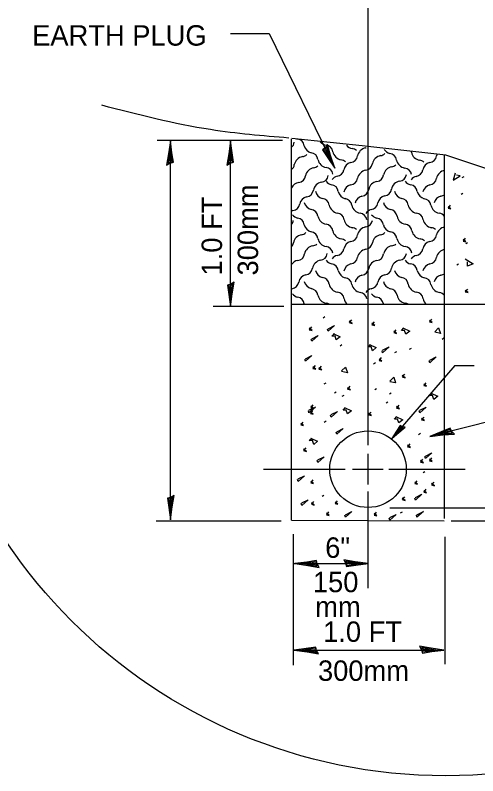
# Model space of a CAD drawing. Extents: x 54948 to 55691, y 43426 to 43911.
# Drawn here: x 55093.4 to 55147.8, y 43635.1 to 43724.4 of the extents above; entities that cross this region are included whole.
import ezdxf

# ---------------------------------------------------------------- set-up
doc = ezdxf.new("R2010")
doc.units = 0
for name, color, linetype in [('Design_EX_Roadway Dimensions', 7, 'Continuous'), ('Design_PR_Roadway Notes', 7, 'Continuous'), ('Drainage_PR_Pipe Culvert', 7, 'Continuous'), ('Removal_Items', 7, 'Continuous'), ('Sheets_General Details', 7, 'Continuous'), ('Topo_Curb and Gutter', 7, 'Continuous')]:
    doc.layers.add(name, color=color, linetype=linetype)

msp = doc.modelspace()

# ---------------------------------------------------------------- linework, layer by layer
at = {"layer": 'Design_EX_Roadway Dimensions'}
for p, q in [((55134.891, 43673.905), (55134.891, 43732.54)), ((55118.721, 43722.302), (55123.259, 43722.302)), ((55123.259, 43722.302), (55130.974, 43706.48)), ((55110.089, 43709.754), (55124.834, 43709.754)), ((55111.659, 43665.142), (55111.659, 43709.696)), ((55118.721, 43690.19), (55118.721, 43709.693)), ((55116.703, 43690.252), (55125.003, 43690.252)), ((55145.096, 43683.28), (55137.699, 43674.707)), ((55145.096, 43683.28), (55147.368, 43683.28)), ((55152.703, 43677.612), (55142.149, 43674.954)), ((55134.891, 43669.302), (55134.891, 43672.916)), ((55122.587, 43671.088), (55132.214, 43671.088)), ((55133.053, 43671.088), (55136.667, 43671.088)), ((55137.34, 43671.088), (55146.294, 43671.088)), ((55134.891, 43657.115), (55134.891, 43668.461)), ((55137.444, 43666.548), (55153.078, 43666.548)), ((55109.973, 43665.036), (55124.666, 43665.036)), ((55144.672, 43665.036), (55153.166, 43665.036)), ((55126.118, 43648.071), (55126.118, 43663.461)), ((55143.938, 43648.187), (55143.938, 43663.134)), ((55126.118, 43659.997), (55134.891, 43659.997)), ((55126.203, 43649.842), (55143.522, 43649.842))]:
    msp.add_line(p, q, dxfattribs=at)
for points in [[(55111.622, 43707.066), (55112.014, 43707.156), (55111.844, 43708.266), (55111.659, 43709.696), (55111.451, 43708.17), (55111.215, 43706.833), (55111.622, 43707.066), (55111.88, 43707.184), (55111.658, 43708.734), (55111.362, 43707.039), (55111.694, 43707.29), (55111.648, 43708.003), (55111.544, 43707.318)], [(55118.681, 43707.063), (55119.075, 43707.154), (55118.903, 43708.263), (55118.719, 43709.694), (55118.511, 43708.167), (55118.277, 43706.83), (55118.681, 43707.063), (55118.941, 43707.183), (55118.719, 43708.732), (55118.422, 43707.036), (55118.755, 43707.288), (55118.71, 43708.001), (55118.606, 43707.316)], [(55118.76, 43692.82), (55118.366, 43692.731), (55118.538, 43691.622), (55118.722, 43690.189), (55118.932, 43691.716), (55119.166, 43693.053), (55118.76, 43692.82), (55118.5, 43692.702), (55118.722, 43691.153), (55119.022, 43692.847), (55118.688, 43692.595), (55118.732, 43691.882), (55118.837, 43692.567)], [(55138.919, 43676.08), (55138.67, 43676.211), (55138.255, 43675.548), (55137.699, 43674.707), (55138.507, 43675.417), (55139.24, 43676.019), (55138.919, 43676.08), (55138.729, 43676.135), (55138.14, 43675.214), (55139.069, 43675.975), (55138.777, 43675.994), (55138.477, 43675.597), (55138.845, 43675.912)], [(55144.71, 43675.559), (55144.527, 43675.918), (55143.492, 43675.482), (55142.149, 43674.954), (55143.68, 43675.124), (55145.036, 43675.222), (55144.71, 43675.559), (55144.532, 43675.781), (55143.083, 43675.187), (55144.799, 43675.312), (55144.473, 43675.575), (55143.793, 43675.357), (55144.483, 43675.422)], [(55111.697, 43667.77), (55111.307, 43667.682), (55111.477, 43666.572), (55111.659, 43665.142), (55111.869, 43666.666), (55112.103, 43668.005), (55111.697, 43667.77), (55111.44, 43667.652), (55111.663, 43666.102), (55111.959, 43667.798), (55111.626, 43667.546), (55111.67, 43666.833), (55111.776, 43667.518)], [(55128.904, 43659.959), (55128.815, 43660.349), (55127.705, 43660.179), (55126.275, 43659.997), (55127.8, 43659.787), (55129.138, 43659.553), (55128.904, 43659.959), (55128.786, 43660.217), (55127.236, 43659.995), (55128.93, 43659.697), (55128.68, 43660.03), (55127.967, 43659.986), (55128.652, 43659.88)], [(55132.261, 43660.036), (55132.351, 43659.644), (55133.461, 43659.814), (55134.891, 43659.997), (55133.365, 43660.206), (55132.028, 43660.441), (55132.261, 43660.036), (55132.379, 43659.778), (55133.931, 43660), (55132.235, 43660.296), (55132.487, 43659.964), (55133.198, 43660.009), (55132.513, 43660.113)], [(55141.187, 43649.88), (55141.277, 43649.49), (55142.385, 43649.66), (55143.815, 43649.842), (55142.291, 43650.052), (55140.954, 43650.287), (55141.187, 43649.88), (55141.305, 43649.622), (55142.855, 43649.844), (55141.16, 43650.142), (55141.41, 43649.808), (55142.124, 43649.853), (55141.439, 43649.959)], [(55128.833, 43649.805), (55128.743, 43650.195), (55127.633, 43650.025), (55126.203, 43649.842), (55127.729, 43649.633), (55129.066, 43649.398), (55128.833, 43649.805), (55128.714, 43650.063), (55127.163, 43649.841), (55128.859, 43649.543), (55128.607, 43649.877), (55127.896, 43649.831), (55128.581, 43649.726)]]:
    msp.add_lwpolyline(points, dxfattribs=at)
at = {"layer": 'Design_PR_Roadway Notes'}
for points in [[(55129.856, 43708.86), (55129.543, 43708.608), (55130.184, 43707.686), (55130.974, 43706.48), (55130.494, 43707.943), (55130.119, 43709.249), (55129.856, 43708.86), (55129.675, 43708.641), (55130.554, 43707.345), (55130.08, 43709), (55129.889, 43708.628), (55130.242, 43708.006), (55130.037, 43708.668)], [(55145.133, 43705.885), (55144.881, 43705.046), (55145.722, 43705.549), (55145.302, 43705.633)], [(55144.544, 43702.104), (55144.292, 43701.767), (55144.629, 43701.683), (55144.292, 43701.935)], [(55146.31, 43698.236), (55146.058, 43697.901), (55146.393, 43697.816), (55146.058, 43698.068)], [(55146.311, 43695.8), (55147.236, 43695.211), (55146.563, 43694.959), (55146.563, 43695.463)], [(55146.563, 43692.268), (55146.311, 43691.932), (55146.647, 43691.849), (55146.311, 43692.101)], [(55132.944, 43688.653), (55132.692, 43688.318), (55133.029, 43688.233), (55132.692, 43688.485)], [(55142.36, 43688.738), (55142.108, 43688.403), (55142.444, 43688.318), (55142.108, 43688.57)], [(55128.237, 43687.814), (55127.985, 43687.477), (55128.322, 43687.394), (55127.985, 43687.646)], [(55135.592, 43688.403), (55135.34, 43688.066), (55135.677, 43687.983), (55135.34, 43688.235)], [(55138.157, 43687.477), (55137.905, 43687.142), (55138.24, 43687.058), (55137.905, 43687.31)], [(55136.433, 43684.2), (55136.181, 43683.863), (55136.516, 43683.779), (55136.181, 43684.031)], [(55128.658, 43683.274), (55128.406, 43682.938), (55128.741, 43682.855), (55128.406, 43683.107)], [(55129.371, 43683.19), (55129.119, 43682.855), (55129.455, 43682.77), (55129.119, 43683.022)], [(55139.166, 43682.266), (55138.914, 43681.929), (55139.25, 43681.846), (55138.914, 43682.098)], [(55132.733, 43680.836), (55132.481, 43680.501), (55132.818, 43680.416), (55132.481, 43680.668)], [(55141.688, 43681.257), (55141.436, 43680.92), (55141.771, 43680.836), (55141.436, 43681.088)], [(55128.363, 43677.978), (55128.111, 43677.642), (55128.447, 43677.559), (55128.111, 43677.811)], [(55128.406, 43678.652), (55128.154, 43678.315), (55128.489, 43678.231), (55128.154, 43678.483)], [(55138.494, 43678.609), (55138.242, 43678.274), (55138.577, 43678.189), (55138.242, 43678.441)], [(55135.215, 43677.811), (55134.963, 43677.474), (55135.299, 43677.39), (55134.963, 43677.642)], [(55141.436, 43677.222), (55141.184, 43676.887), (55141.519, 43676.803), (55141.184, 43677.055)], [(55127.229, 43676.635), (55126.977, 43676.299), (55127.314, 43676.214), (55126.977, 43676.466)], [(55127.566, 43673.608), (55127.314, 43673.271), (55127.65, 43673.187), (55127.314, 43673.439)], [(55139.796, 43674.071), (55139.544, 43673.734), (55139.881, 43673.65), (55139.544, 43673.902)], [(55141.308, 43672.263), (55141.056, 43671.927), (55141.392, 43671.844), (55141.056, 43672.096)], [(55142.36, 43672.43), (55142.108, 43672.094), (55142.444, 43672.011), (55142.108, 43672.263)], [(55128.406, 43669.825), (55128.154, 43669.49), (55128.489, 43669.406), (55128.154, 43669.658)], [(55140.636, 43669.742), (55140.384, 43669.406), (55140.719, 43669.321), (55140.384, 43669.573)], [(55142.612, 43669.573), (55142.36, 43669.238), (55142.696, 43669.154), (55142.36, 43669.406)], [(55141.688, 43668.732), (55141.436, 43668.397), (55141.771, 43668.312), (55141.436, 43668.564)], [(55128.489, 43667.304), (55128.237, 43666.967), (55128.574, 43666.883), (55128.237, 43667.135)], [(55131.264, 43667.387), (55131.012, 43667.052), (55131.348, 43666.967), (55131.012, 43667.219)], [(55139.166, 43667.85), (55138.914, 43667.513), (55139.251, 43667.43), (55138.914, 43667.682)], [(55130.256, 43666.085), (55130.004, 43665.748), (55130.34, 43665.664), (55130.004, 43665.916)], [(55135.845, 43666.042), (55135.593, 43665.707), (55135.93, 43665.622), (55135.593, 43665.874)]]:
    msp.add_lwpolyline(points, dxfattribs=at)
at = {"layer": 'Drainage_PR_Pipe Culvert'}
msp.add_circle((55134.891, 43671.088), 4.5, dxfattribs=at)
at = {"layer": 'Removal_Items'}
for p, q in [((55125.891, 43665.093), (55125.891, 43709.918)), ((55134.932, 43708.998), (55125.944, 43709.968)), ((55144.017, 43708.006), (55134.856, 43709.005)), ((55145.97, 43705.383), (55146.181, 43705.508)), ((55145.837, 43703.405), (55146.048, 43703.531)), ((55146.366, 43697.601), (55146.576, 43697.727)), ((55145.311, 43695.096), (55145.521, 43695.222)), ((55125.891, 43690.474), (55143.944, 43690.474)), ((55129.618, 43688.899), (55129.828, 43689.025)), ((55143.596, 43686.392), (55143.806, 43686.518)), ((55131.596, 43685.601), (55131.806, 43685.727)), ((55139.771, 43685.206), (55139.982, 43685.332)), ((55138.058, 43684.811), (55138.267, 43684.937)), ((55135.552, 43683.491), (55135.762, 43683.617)), ((55129.749, 43681.118), (55129.96, 43681.244)), ((55130.936, 43680.063), (55131.148, 43680.189)), ((55131.859, 43679.668), (55132.07, 43679.794)), ((55135.685, 43680.458), (55135.894, 43680.584)), ((55137.398, 43679.931), (55137.607, 43680.057)), ((55137.003, 43678.877), (55137.214, 43679.003)), ((55129.749, 43676.635), (55129.96, 43676.761)), ((55140.828, 43675.184), (55141.037, 43675.31)), ((55141.354, 43670.699), (55141.563, 43670.825)), ((55129.486, 43667.931), (55129.696, 43668.057)), ((55138.718, 43665.953), (55138.927, 43666.079)), ((55125.891, 43665.093), (55143.833, 43665.019))]:
    msp.add_line(p, q, dxfattribs=at)
for centre, radius, start, end in [((55125.344, 43709.616), 0.888, 308.29437, 353.23163), ((55126.929, 43710.992), 1.153, 247.45163, 253.58207), ((55126.517, 43709.002), 0.888, 6.75815, 84.47943), ((55130.185, 43710.358), 1.207, 221.27822, 259.28942), ((55128.521, 43709.37), 1.153, 193.23952, 253.61667), ((55129.875, 43708.288), 0.888, 6.75815, 84.47943), ((55131.939, 43708.639), 1.207, 191.77922, 259.30914), ((55133.259, 43709.949), 1.207, 220.84021, 259.28942), ((55132.941, 43707.879), 0.888, 49.22507, 84.47943), ((55134.829, 43707.663), 1.207, 100.69086, 168.22078), ((55134.52, 43709.733), 0.888, 275.52057, 278.85302), ((55137.755, 43709.312), 1.153, 214.38344, 253.55288), ((55139.109, 43708.229), 0.888, 6.71041, 10.24809), ((55141.172, 43708.58), 1.207, 191.77922, 259.30914), ((55127.409, 43706.639), 1.207, 100.69086, 168.22078), ((55127.091, 43708.709), 0.888, 275.52057, 313.51567), ((55128.119, 43707.381), 0.888, 6.75815, 84.47943), ((55130.183, 43707.732), 1.207, 191.77922, 259.30914), ((55131.621, 43706.569), 0.888, 46.48433, 84.47943), ((55132.765, 43708.014), 0.888, 275.52057, 353.24185), ((55136.585, 43706.756), 1.207, 100.69086, 168.22078), ((55136.267, 43708.826), 0.888, 275.52057, 313.51567), ((55137.352, 43707.322), 0.888, 6.75815, 84.47943), ((55139.416, 43707.673), 1.207, 191.77922, 259.30914), ((55142.057, 43708.013), 0.888, 275.52057, 353.24185), ((55144.121, 43707.662), 1.207, 157.34663, 168.22078), ((55125.346, 43706.99), 0.888, 308.47599, 353.23163), ((55128.411, 43707.399), 0.888, 275.52057, 310.77493), ((55129.873, 43705.662), 0.888, 6.75815, 84.47943), ((55133.167, 43706.024), 1.153, 106.38333, 166.76048), ((55134.521, 43707.107), 0.888, 275.52057, 353.24185), ((55137.905, 43705.446), 1.207, 100.69086, 168.22078), ((55137.587, 43707.516), 0.888, 275.52057, 310.77493), ((55140.854, 43706.51), 0.888, 46.48433, 84.47943), ((55142.459, 43706.023), 1.153, 106.38333, 166.76048), ((55128.729, 43705.329), 1.207, 100.69086, 168.22078), ((55131.163, 43706.393), 0.888, 275.52057, 353.24185), ((55134.831, 43705.037), 1.207, 100.69086, 168.22078), ((55135.841, 43705.797), 0.888, 275.52057, 353.24185), ((55138.51, 43705.822), 0.888, 275.52057, 353.24185), ((55139.106, 43705.603), 0.888, 6.75815, 84.47943), ((55140.455, 43706.392), 0.888, 275.52057, 353.24185), ((55144.123, 43705.036), 1.207, 101.05474, 168.22078), ((55126.975, 43703.61), 1.207, 100.67293, 153.09351), ((55126.665, 43705.68), 0.888, 275.52057, 353.24185), ((55129.644, 43703.635), 1.207, 100.69086, 168.22078), ((55129.334, 43705.705), 0.888, 275.52057, 353.24185), ((55130.919, 43705.61), 1.153, 214.84171, 253.61667), ((55131.574, 43704.403), 1.153, 106.38333, 141.72887), ((55132.767, 43705.388), 0.888, 275.52057, 353.24185), ((55136.151, 43703.727), 1.207, 100.69086, 168.22078), ((55138.82, 43703.752), 1.207, 100.69086, 168.22078), ((55140.211, 43705.609), 1.153, 214.84171, 253.61667), ((55140.866, 43704.402), 1.153, 106.38333, 141.72887), ((55142.059, 43705.387), 0.888, 275.52057, 353.24185), ((55127.58, 43703.986), 0.888, 275.52057, 353.24185), ((55130.508, 43703.621), 0.888, 6.75815, 84.47943), ((55133.169, 43703.398), 1.153, 106.38333, 166.76048), ((55134.087, 43704.078), 0.888, 275.52057, 353.24185), ((55136.756, 43704.103), 0.888, 275.52057, 353.24185), ((55139.8, 43703.62), 0.888, 6.75815, 84.47943), ((55142.462, 43703.397), 1.153, 106.41282, 164.78252), ((55127.982, 43701.996), 1.153, 106.38333, 166.76048), ((55129.843, 43704.014), 1.153, 193.23952, 253.61667), ((55132.512, 43703.989), 1.153, 193.23952, 253.61667), ((55134.489, 43702.088), 1.153, 106.38333, 166.76048), ((55137.158, 43702.113), 1.153, 106.38333, 166.76048), ((55139.135, 43704.013), 1.153, 193.23952, 253.61667), ((55141.804, 43703.988), 1.153, 193.23952, 253.61667), ((55143.782, 43702.087), 1.153, 106.41282, 165.15749), ((55143.38, 43704.077), 0.888, 275.52057, 305.20548), ((55125.978, 43702.365), 0.888, 275.52057, 353.24185), ((55128.523, 43702.705), 1.153, 193.23952, 253.61667), ((55129.441, 43702.025), 0.888, 6.75815, 84.47943), ((55131.505, 43702.376), 1.207, 191.77922, 259.30914), ((55132.11, 43702), 0.888, 6.75815, 84.47943), ((55134.174, 43702.351), 1.207, 191.77922, 259.30914), ((55135.154, 43702.482), 0.888, 275.52057, 353.24185), ((55137.815, 43702.704), 1.153, 193.23952, 253.61667), ((55138.733, 43702.024), 0.888, 6.75815, 84.47943), ((55140.797, 43702.375), 1.207, 191.77922, 259.30914), ((55141.402, 43701.999), 0.888, 6.75815, 84.47943), ((55143.466, 43702.35), 1.207, 191.77922, 259.30914), ((55126.39, 43700.375), 1.153, 106.41483, 114.9125), ((55128.121, 43700.715), 0.888, 6.75815, 84.47943), ((55131.195, 43700.306), 0.888, 6.75815, 84.47943), ((55133.864, 43700.281), 0.888, 6.75815, 84.47943), ((55135.565, 43700.492), 1.153, 106.38333, 145.15829), ((55137.413, 43700.714), 0.888, 6.75815, 84.47943), ((55140.487, 43700.305), 0.888, 6.75815, 84.47943), ((55143.157, 43700.28), 0.888, 34.02677, 84.47943), ((55125.228, 43700.441), 0.888, 318.4108, 353.23164), ((55126.928, 43701.7), 1.153, 218.27113, 253.61667), ((55126.517, 43699.71), 0.888, 6.75815, 84.47943), ((55130.185, 43701.066), 1.207, 191.77922, 259.30914), ((55133.259, 43700.657), 1.207, 191.77922, 259.30914), ((55134.519, 43700.441), 0.888, 275.52057, 353.24185), ((55136.22, 43701.699), 1.153, 218.27113, 253.61667), ((55135.809, 43699.709), 0.888, 6.75815, 84.47943), ((55139.477, 43701.065), 1.207, 191.77922, 259.30914), ((55142.551, 43700.656), 1.207, 191.77922, 259.30914), ((55128.521, 43700.079), 1.153, 193.23952, 253.61667), ((55129.875, 43698.996), 0.888, 6.75815, 84.47943), ((55132.941, 43698.587), 0.888, 49.22507, 84.47943), ((55134.829, 43698.371), 1.207, 100.69086, 168.22078), ((55137.813, 43700.078), 1.153, 193.23952, 253.61667), ((55139.167, 43698.995), 0.888, 6.75815, 84.47943), ((55142.233, 43698.586), 0.888, 49.22507, 84.47943), ((55144.121, 43698.372), 1.207, 100.96158, 168.22078), ((55127.293, 43697.464), 1.207, 100.69086, 168.22078), ((55126.975, 43699.534), 0.888, 275.52057, 313.51567), ((55128.119, 43698.089), 0.888, 6.75815, 84.47943), ((55131.939, 43699.347), 1.207, 191.77922, 259.30914), ((55132.765, 43698.722), 0.888, 275.52057, 353.24185), ((55136.585, 43697.464), 1.207, 100.69086, 168.22078), ((55136.267, 43699.534), 0.888, 275.52057, 313.51567), ((55137.411, 43698.088), 0.888, 6.75815, 84.47943), ((55141.231, 43699.346), 1.207, 191.77922, 259.30914), ((55142.057, 43698.723), 0.888, 275.52057, 353.24185), ((55125.23, 43697.815), 0.888, 318.22835, 353.23164), ((55130.183, 43698.44), 1.207, 191.77922, 259.30914), ((55131.621, 43697.277), 0.888, 46.48433, 84.47943), ((55133.167, 43696.732), 1.153, 106.38333, 166.76048), ((55134.521, 43697.815), 0.888, 275.52057, 353.24185), ((55139.475, 43698.439), 1.207, 191.77922, 259.30914), ((55140.913, 43697.276), 0.888, 46.48433, 84.47943), ((55142.459, 43696.733), 1.153, 106.38333, 166.76048), ((55128.613, 43696.154), 1.207, 100.69086, 168.22078), ((55128.295, 43698.224), 0.888, 275.52057, 310.77493), ((55129.873, 43696.37), 0.888, 6.75815, 84.47943), ((55131.163, 43697.101), 0.888, 275.52057, 353.24185), ((55134.831, 43695.745), 1.207, 100.69086, 168.22078), ((55137.905, 43696.154), 1.207, 100.69086, 168.22078), ((55137.587, 43698.224), 0.888, 275.52057, 310.77493), ((55139.165, 43696.369), 0.888, 6.75815, 84.47943), ((55140.455, 43697.102), 0.888, 275.52057, 353.24185), ((55144.123, 43695.746), 1.207, 101.05474, 168.22078), ((55126.549, 43696.505), 0.888, 275.52057, 353.24185), ((55129.218, 43696.53), 0.888, 275.52057, 353.24185), ((55131.574, 43695.111), 1.153, 106.38333, 141.72887), ((55132.767, 43696.096), 0.888, 275.52057, 353.24185), ((55135.841, 43696.505), 0.888, 275.52057, 353.24185), ((55138.51, 43696.53), 0.888, 275.52057, 353.24185), ((55140.866, 43695.112), 1.153, 106.38333, 141.72887), ((55142.059, 43696.097), 0.888, 275.52057, 353.24185), ((55126.859, 43694.435), 1.207, 100.67293, 143.33552), ((55129.528, 43694.46), 1.207, 100.69086, 168.22078), ((55130.919, 43696.32), 1.153, 214.84171, 253.61667), ((55130.508, 43694.33), 0.888, 6.75815, 84.47943), ((55133.169, 43694.106), 1.153, 106.38333, 166.76048), ((55136.151, 43694.435), 1.207, 100.69086, 168.22078), ((55138.82, 43694.46), 1.207, 100.69086, 168.22078), ((55140.211, 43696.319), 1.153, 214.84171, 253.61667), ((55139.8, 43694.329), 0.888, 6.75815, 84.47943), ((55142.462, 43694.108), 1.153, 106.41282, 164.78252), ((55127.464, 43694.811), 0.888, 275.52057, 353.24185), ((55129.843, 43694.724), 1.153, 193.23952, 253.61667), ((55132.512, 43694.699), 1.153, 193.23952, 253.61667), ((55134.087, 43694.786), 0.888, 275.52057, 353.24185), ((55136.756, 43694.811), 0.888, 275.52057, 353.24185), ((55139.135, 43694.723), 1.153, 193.23952, 253.61667), ((55141.804, 43694.698), 1.153, 193.23952, 253.61667), ((55143.38, 43694.787), 0.888, 275.52057, 305.20548), ((55127.866, 43692.821), 1.153, 106.38333, 166.76048), ((55128.523, 43693.414), 1.153, 193.23952, 253.61667), ((55129.441, 43692.734), 0.888, 6.75815, 84.47943), ((55132.11, 43692.709), 0.888, 6.75815, 84.47943), ((55134.489, 43692.796), 1.153, 106.38333, 166.76048), ((55137.158, 43692.821), 1.153, 106.38333, 166.76048), ((55137.815, 43693.413), 1.153, 193.23952, 253.61667), ((55138.733, 43692.733), 0.888, 6.75815, 84.47943), ((55141.402, 43692.708), 0.888, 6.75815, 84.47943), ((55143.782, 43692.798), 1.153, 106.41282, 165.15749), ((55126.274, 43691.201), 1.153, 106.41483, 109.38484), ((55125.862, 43693.19), 0.888, 275.52057, 353.24185), ((55128.121, 43691.424), 0.888, 6.75815, 84.47943), ((55131.505, 43693.085), 1.207, 191.77922, 259.30914), ((55134.174, 43693.06), 1.207, 191.77922, 259.30914), ((55135.565, 43691.2), 1.153, 106.38333, 145.15829), ((55135.154, 43693.19), 0.888, 275.52057, 353.24185), ((55137.413, 43691.423), 0.888, 6.75815, 84.47943), ((55140.797, 43693.084), 1.207, 191.77922, 259.30914), ((55143.466, 43693.059), 1.207, 191.77922, 259.30914), ((55126.928, 43692.409), 1.153, 218.27113, 253.61667), ((55130.185, 43691.775), 1.207, 191.77922, 259.30914), ((55131.195, 43691.015), 0.888, 6.75815, 84.47943), ((55133.864, 43690.99), 0.888, 6.75815, 84.47943), ((55136.22, 43692.408), 1.153, 218.27113, 253.61667), ((55139.477, 43691.774), 1.207, 191.77922, 259.30914), ((55140.487, 43691.014), 0.888, 6.75815, 84.47943), ((55143.157, 43690.99), 0.888, 34.02677, 84.47943), ((55126.517, 43690.419), 0.888, 6.75815, 84.47943), ((55128.522, 43690.789), 1.153, 193.23952, 195.78442), ((55129.876, 43689.706), 0.888, 60.08884, 84.47943), ((55133.259, 43691.367), 1.207, 191.77922, 227.62896), ((55135.809, 43690.418), 0.888, 6.75815, 84.47943), ((55137.814, 43690.788), 1.153, 193.23952, 195.73654), ((55139.168, 43689.705), 0.888, 60.177, 84.47943), ((55142.551, 43691.366), 1.207, 191.77922, 227.56189)]:
    msp.add_arc(centre, radius, start, end, dxfattribs=at)
msp.add_spline([(55125.585, 43710.005), (55116.387, 43710.994), (55103.589, 43713.857)], degree=3, dxfattribs=at)
at = {"layer": 'Sheets_General Details'}
msp.add_circle((55144.02, 43697.282), 62.219, dxfattribs=at)
at = {"layer": 'Topo_Curb and Gutter'}
for p, q in [((55143.891, 43665.288), (55143.891, 43708.006)), ((55161.398, 43702.212), (55144.017, 43708.006)), ((55143.944, 43690.474), (55180.573, 43690.474))]:
    msp.add_line(p, q, dxfattribs=at)
for points in [[(55130.22, 43687.603), (55130.968, 43687.978), (55130.22, 43687.304), (55130.144, 43687.529)], [(55130.785, 43687.033), (55131.609, 43686.66), (55131.16, 43686.286), (55131.01, 43686.734), (55130.636, 43686.734), (55130.936, 43687.033)], [(55138.962, 43687.693), (55139.785, 43687.32), (55139.336, 43686.946), (55139.185, 43687.394), (55138.812, 43687.394), (55139.111, 43687.693)], [(55142.73, 43687.25), (55143.179, 43687.699), (55143.403, 43687.027), (55142.73, 43687.176)], [(55128.288, 43686.427), (55129.036, 43686.8), (55128.288, 43686.127), (55128.212, 43686.353)], [(55135.029, 43685.761), (55135.853, 43685.387), (55135.404, 43685.014), (55135.255, 43685.461), (55134.88, 43685.461), (55135.181, 43685.761)], [(55136.607, 43685.082), (55137.355, 43685.457), (55136.607, 43684.784), (55136.533, 43685.008)], [(55127.53, 43684.074), (55128.278, 43684.447), (55127.53, 43683.775), (55127.455, 43684)], [(55142.155, 43683.905), (55142.903, 43684.28), (55142.155, 43683.606), (55142.081, 43683.831)], [(55131.785, 43682.635), (55132.234, 43683.083), (55132.458, 43682.411), (55131.785, 43682.559)], [(55137.455, 43681.447), (55137.903, 43681.896), (55138.129, 43681.224), (55137.455, 43681.373)], [(55142.259, 43680.044), (55143.081, 43679.671), (55142.633, 43679.298), (55142.483, 43679.745), (55142.11, 43679.745), (55142.409, 43680.044)], [(55127.951, 43678.022), (55128.699, 43678.395), (55127.951, 43677.723), (55127.877, 43677.948)], [(55132.105, 43678.331), (55132.929, 43677.957), (55132.48, 43677.584), (55132.329, 43678.031), (55131.955, 43678.031), (55132.255, 43678.331)], [(55140.979, 43678.022), (55141.727, 43678.395), (55140.979, 43677.723), (55140.903, 43677.948)], [(55130.555, 43677.516), (55131.303, 43677.89), (55130.555, 43677.217), (55130.481, 43677.442)], [(55138.14, 43677.271), (55138.963, 43676.898), (55138.514, 43676.524), (55138.363, 43676.972), (55137.99, 43676.972), (55138.289, 43677.271)], [(55131.228, 43675.499), (55131.976, 43675.874), (55131.228, 43675.2), (55131.154, 43675.425)], [(55128.136, 43674.748), (55128.96, 43674.376), (55128.511, 43674.001), (55128.362, 43674.45), (55127.987, 43674.45), (55128.288, 43674.748)], [(55129.001, 43672.179), (55129.749, 43672.554), (55129.001, 43671.88), (55128.925, 43672.105)], [(55141.651, 43672.641), (55142.399, 43673.016), (55141.651, 43672.342), (55141.577, 43672.567)], [(55126.689, 43669.951), (55127.437, 43670.326), (55126.689, 43669.652), (55126.614, 43669.877)], [(55140.475, 43667.767), (55141.223, 43668.14), (55140.475, 43667.468), (55140.399, 43667.693)], [(55127.111, 43667.135), (55127.859, 43667.51), (55127.111, 43666.836), (55127.036, 43667.061)], [(55132.237, 43665.748), (55132.985, 43666.123), (55132.237, 43665.45), (55132.162, 43665.674)], [(55137.448, 43665.413), (55138.196, 43665.786), (55137.448, 43665.113), (55137.374, 43665.338)], [(55140.644, 43665.748), (55141.392, 43666.123), (55140.644, 43665.45), (55140.568, 43665.674)]]:
    msp.add_lwpolyline(points, dxfattribs=at)

# ---------------------------------------------------------------- texts
at = {"layer": 'Design_EX_Roadway Dimensions'}
for s, p in [('EARTH PLUG', (55095.411, 43720.868)), ('6"', (55129.854, 43660.68)), ('150', (55128.407, 43656.637)), ('mm', (55128.681, 43653.737)), ('1.0 FT', (55129.613, 43650.801)), ('300mm', (55129.006, 43646.219))]:
    msp.add_text(s, height=2.4, dxfattribs=at).set_placement(p)
for s, p in [('300mm', (55121.97, 43693.858)), ('1.0 FT', (55117.729, 43693.857))]:
    msp.add_text(s, height=2.4, rotation=90, dxfattribs=at).set_placement(p)

doc.saveas('drawing.dxf')
